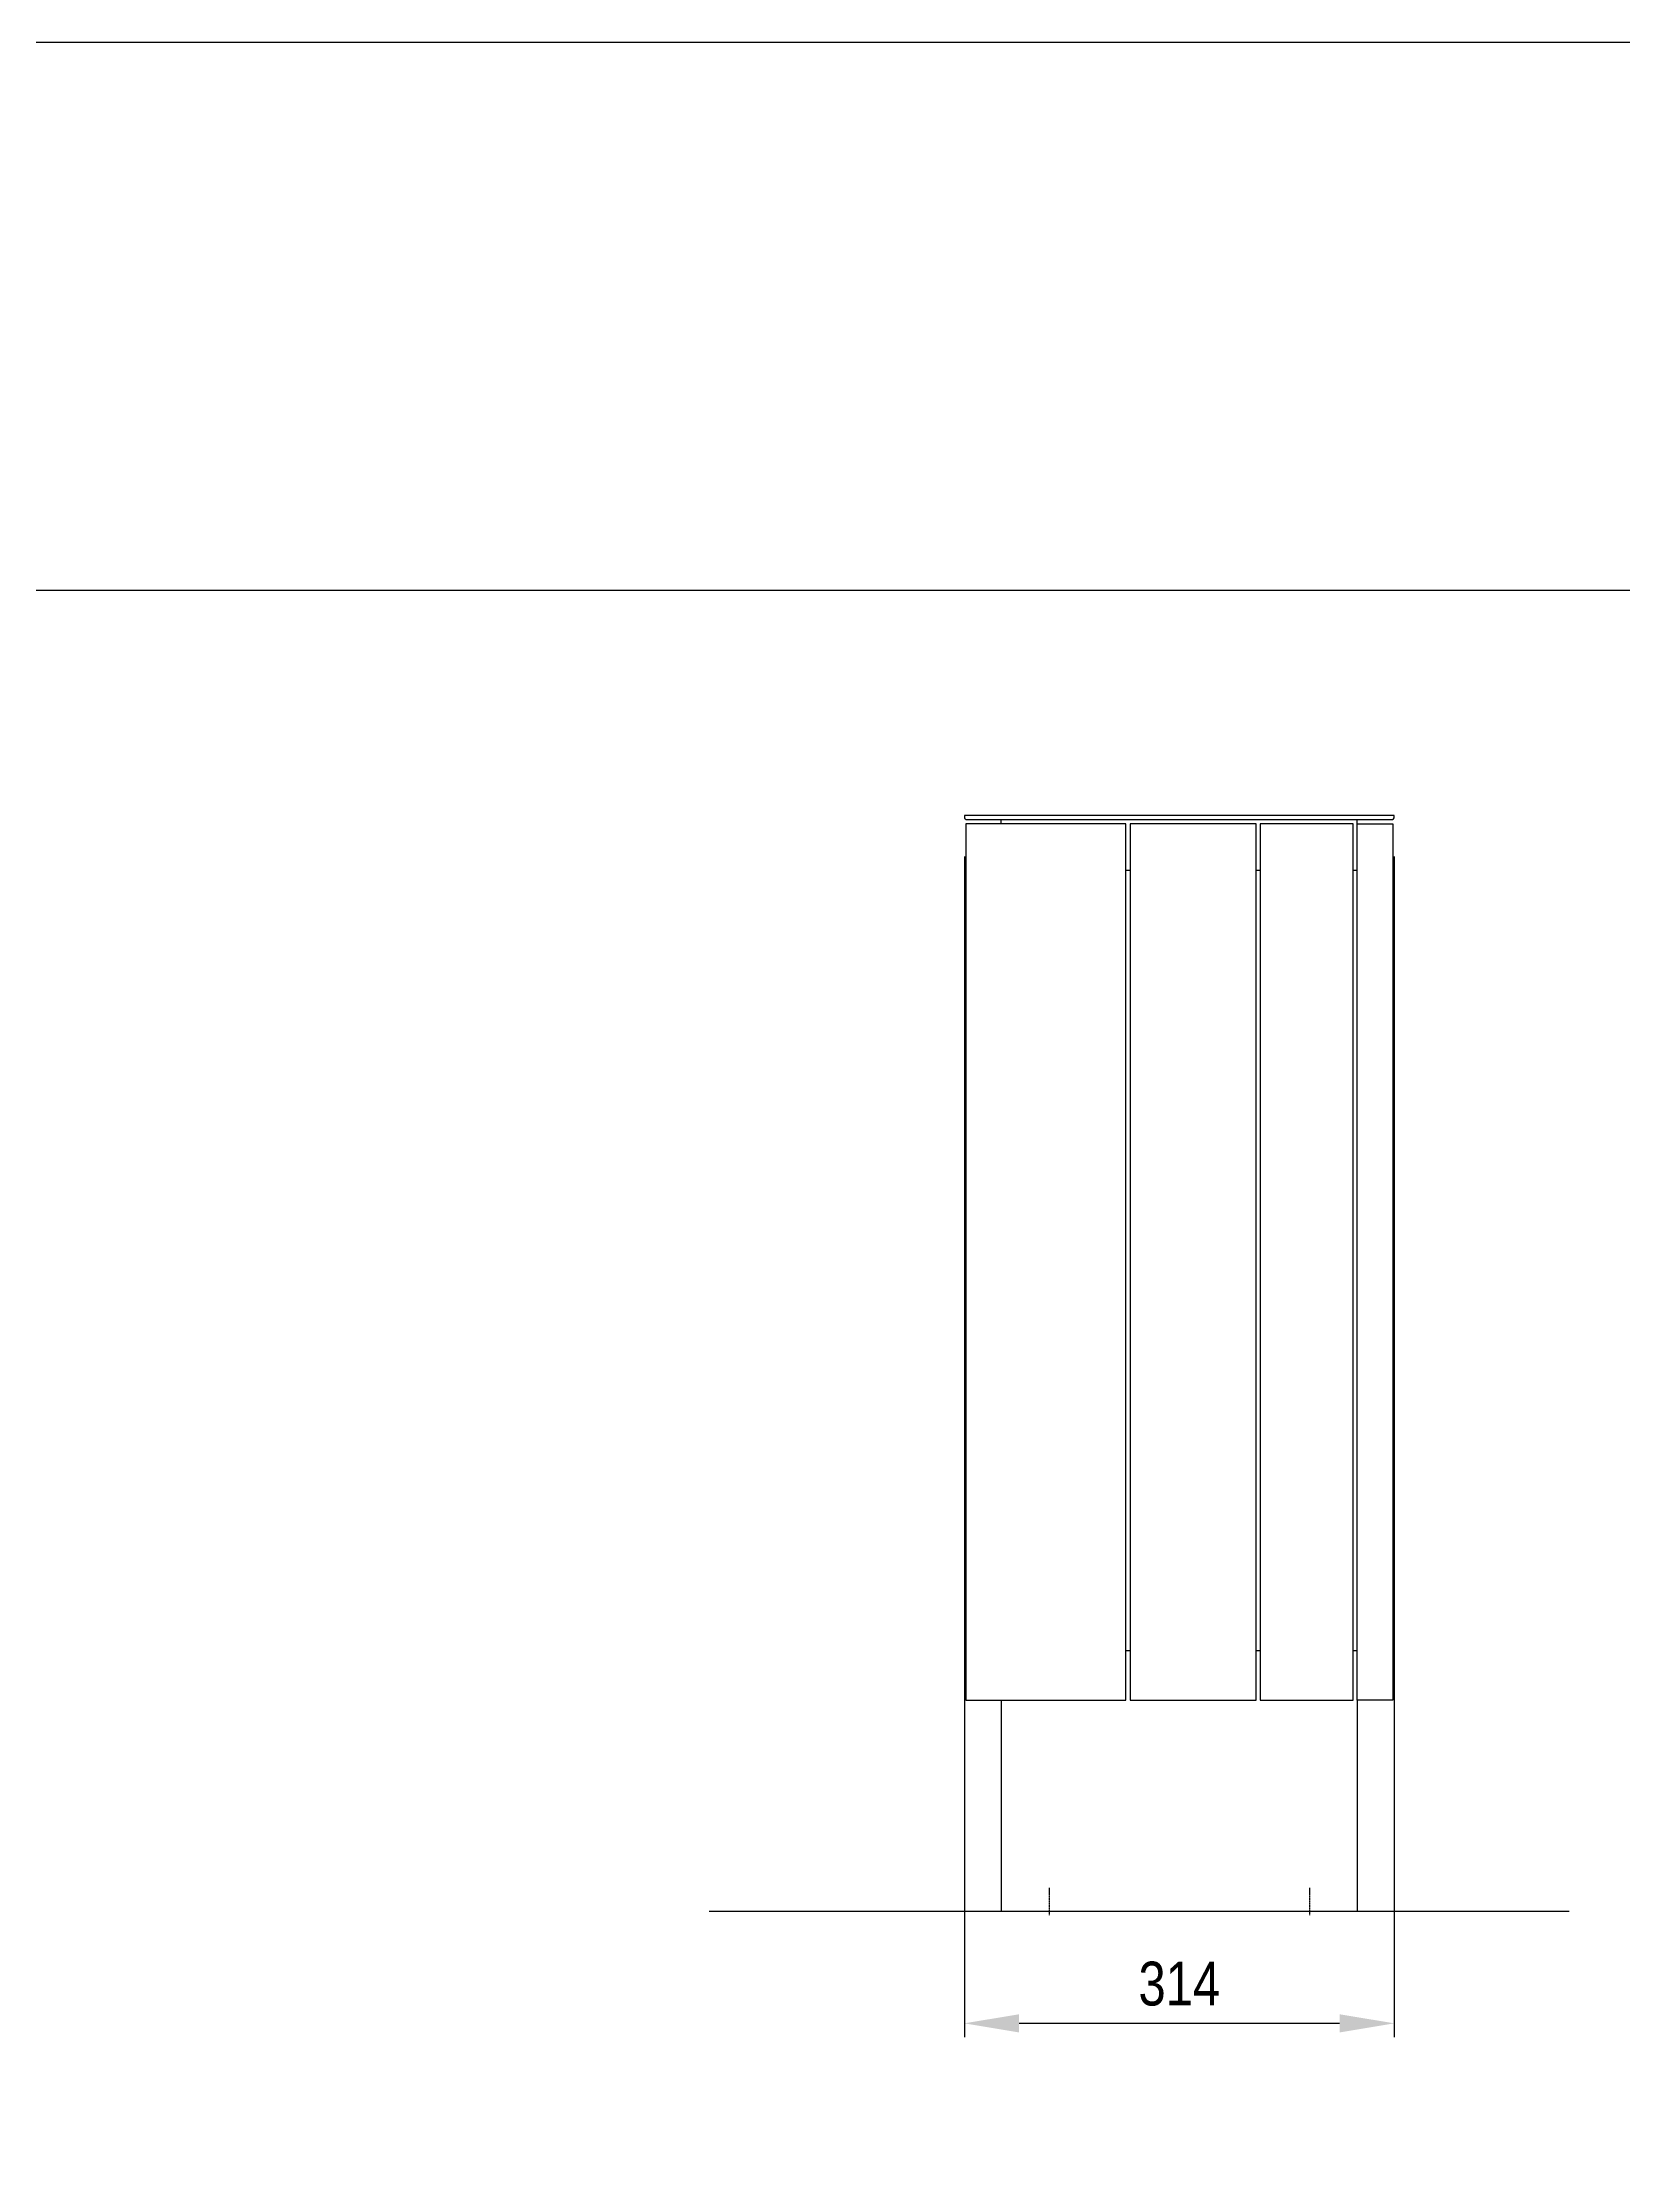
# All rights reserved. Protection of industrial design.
# Model space of a CAD drawing. Header units: millimetres. Extents: x 5064 to 11004, y 3085 to 7285.
# Drawn here: x 6219 to 7374, y 5732 to 7285 of the extents above; entities that cross this region are included whole.
import ezdxf

# ---------------------------------------------------------------- set-up
doc = ezdxf.new("R2010")
doc.units = ezdxf.units.MM
doc.header["$LTSCALE"] = 0.3
doc.linetypes.add('DashDot', pattern=[15, 9, -3, 0, -3])
doc.layers.add('Nekreslit', color=6, linetype='Continuous', plot=False)
doc.styles.add('SEACAD_Arial', font='arial.ttf', dxfattribs={"width": 0.8})
doc.dimstyles.new('ISO-25', dxfattribs={"dimtxt": 1.6, "dimasz": 2, "dimexe": 0.5, "dimexo": 1.5, "dimtad": 1, "dimdec": 0, "dimtxsty": 'SEACAD_Arial', "dimcen": 2, "dimadec": 0, "dimazin": 0, "dimtfac": 1, "dimtdec": 0, "dimtmove": 0, "dimatfit": 3, "dimfxl": 1, "dimarcsym": 0})

# ---------------------------------------------------------------- blocks, each defined once
blk = doc.blocks.new('*D174')
at = {"color": 0, "lineweight": -2, "transparency": 16777216}
for p, q in [((6892.3, 6690.9), (6892.3, 5829)), ((7206.3, 6690.9), (7206.3, 5829)), ((6932.3, 5839), (7166.3, 5839))]:
    blk.add_line(p, q, dxfattribs=at)
at = {"color": 0, "transparency": 16777216}
for points in [[(6932.3, 5845.6), (6932.3, 5832.3), (6892.3, 5839)], [(7166.3, 5845.6), (7166.3, 5832.3), (7206.3, 5839)]]:
    blk.add_solid(points, dxfattribs=at)
at = {"layer": 'Defpoints', "color": 0, "transparency": 16777216}
for p in [(6892.3, 6720.9), (7206.3, 6720.9), (7206.3, 5839)]:
    blk.add_point(p, dxfattribs=at)
at = {"color": 0, "transparency": 16777216, "insert": (7049.3, 5867.8), "char_height": 32, "attachment_point": 5, "style": 'SEACAD_Arial'}
blk.add_mtext('314', dxfattribs=at)

msp = doc.modelspace()

# ---------------------------------------------------------------- linework, layer by layer
for p, q in [((6919.3, 6714.9), (6919.3, 6717.9)), ((7179.3, 6714.9), (7179.3, 6717.9)), ((7010.3, 6680.9), (7013.3, 6680.9)), ((7105.3, 6680.9), (7108.3, 6680.9)), ((7176.3, 6680.9), (7179.3, 6680.9)), ((7013.3, 6110.9), (7010.3, 6110.9)), ((7013.3, 6110.9), (7010.3, 6110.9)), ((7108.3, 6110.9), (7105.3, 6110.9)), ((7108.3, 6110.9), (7105.3, 6110.9)), ((7179.3, 6110.9), (7176.3, 6110.9)), ((7179.3, 6110.9), (7176.3, 6110.9)), ((6919.3, 6074.9), (6919.3, 5920.9)), ((7179.3, 6074.9), (7179.3, 5920.9)), ((6836.3, 5920.9), (6876.3, 5920.9)), ((6919.3, 5920.9), (7179.3, 5920.9))]:
    msp.add_line(p, q)
at = {"color": 0, "linetype": 'DashDot', "ltscale": 0.1}
for p, q in [((6954.3, 5937.9), (6954.3, 5917.9)), ((7144.3, 5937.9), (7144.3, 5917.9))]:
    msp.add_line(p, q, dxfattribs=at)
at = {"color": 7, "linetype": 'Continuous'}
msp.add_line((6705.8, 5920.9), (7334.1, 5920.9), dxfattribs=at)
at = {"lineweight": 15}
msp.add_line((6836.3, 5920.9), (6886.3, 5920.9), dxfattribs=at)
msp.add_lwpolyline([(6894.3, 6717.9), (7204.3, 6717.9, 0.413434), (7206.3, 6719.9), (7206.3, 6720.9), (6892.3, 6720.9), (6892.3, 6719.8, 0.400748)], format="xyb", close=True)
for points in [[(6893.3, 6074.9), (7010.3, 6074.9), (7010.3, 6714.9), (6893.3, 6714.9)], [(7013.3, 6074.9), (7105.3, 6074.9), (7105.3, 6714.9), (7013.3, 6714.9)], [(7108.3, 6074.9), (7176.3, 6074.9), (7176.3, 6714.9), (7108.3, 6714.9)], [(7205.3, 6074.9), (7179.3, 6074.9), (7179.3, 6714.9), (7205.3, 6714.9)]]:
    msp.add_lwpolyline(points, close=True)
at = {"layer": 'Nekreslit'}
for points in [[(5064.4, 3085.3), (11004.4, 3085.3), (11004.4, 7285.3), (5064.4, 7285.3)], [(5464.4, 3285.3), (9504.4, 3285.3), (9504.4, 6885.3), (5464.4, 6885.3)]]:
    msp.add_lwpolyline(points, close=True, dxfattribs=at)

# ---------------------------------------------------------------- dimensions: what is measured, and where the dimension line sits
dim = msp.add_linear_dim(base=(7206.3, 5839), p1=(6892.3, 6720.9), p2=(7206.3, 6720.9), dimstyle='ISO-25')
dim.commit()
dim.dimension.update_dxf_attribs({"geometry": '*D174', "text_midpoint": (7049.3, 5867.8)})

doc.saveas('drawing.dxf')
